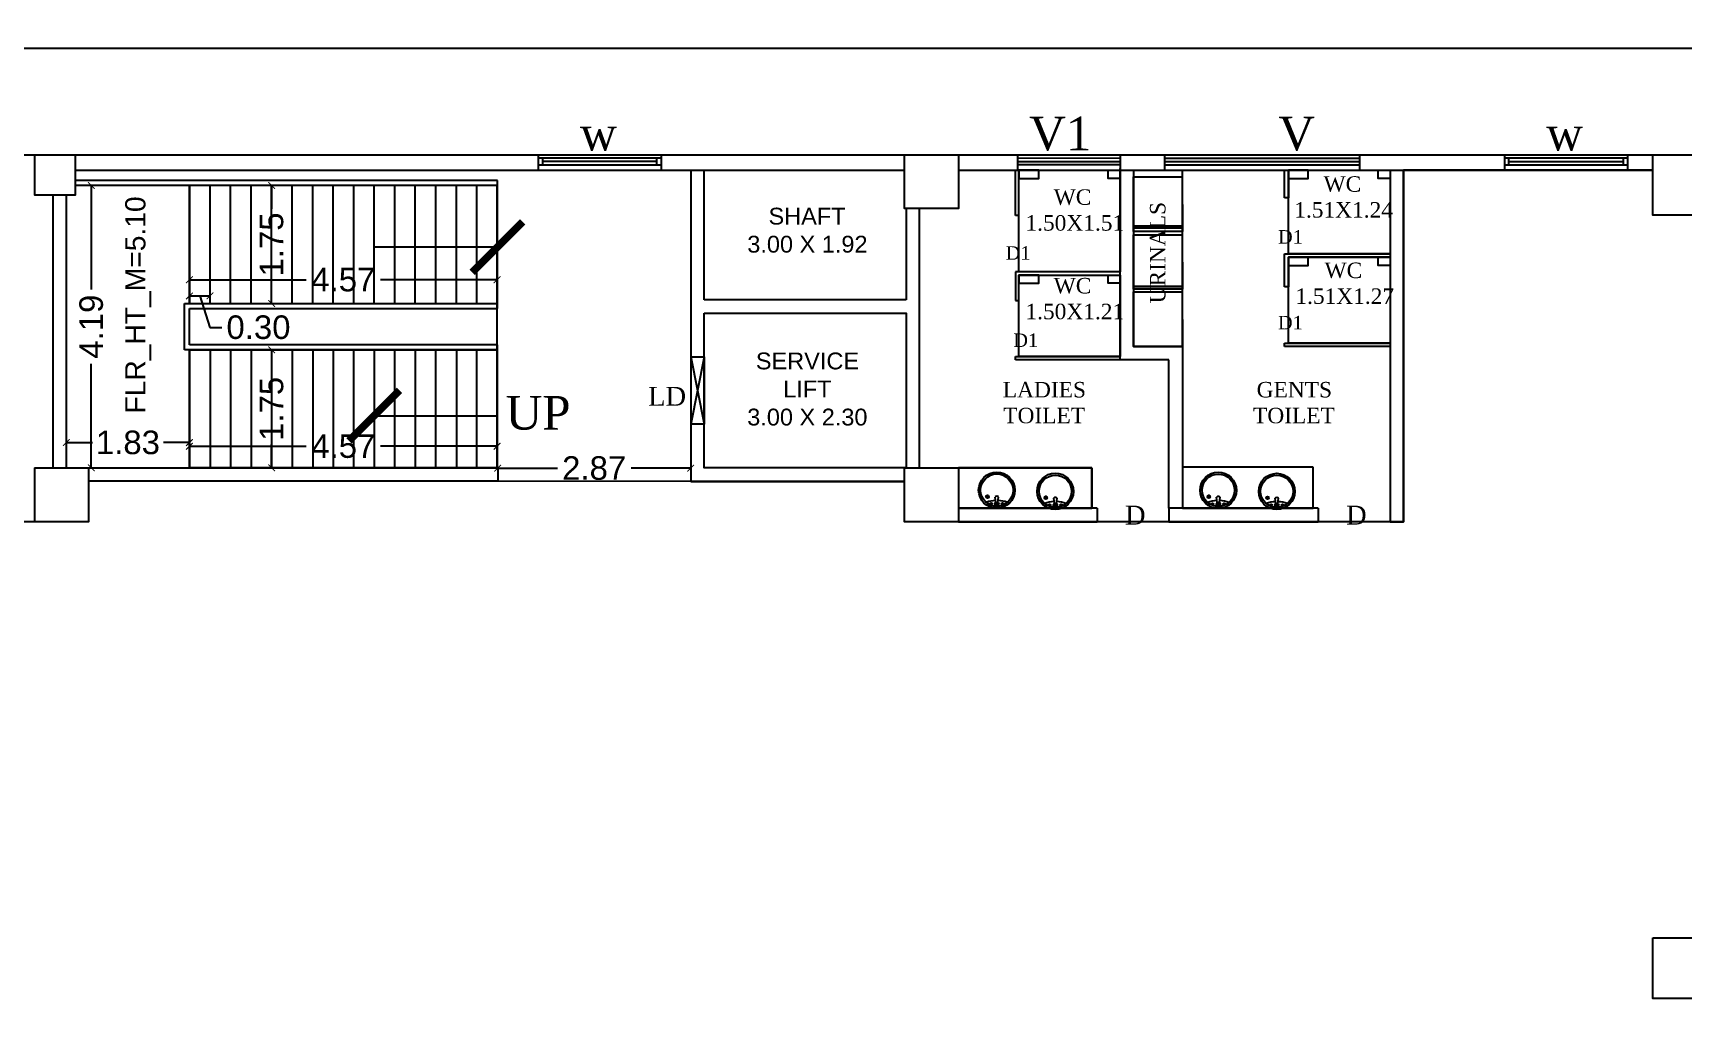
# Model space of a CAD drawing. Header units: metres. Extents: x 3229 to 14086, y -2906 to 1156.
# Drawn here: x 13756.39 to 13780.9, y -2705.82 to -2691.23 of the extents above; entities that cross this region are included whole.
import ezdxf

# ---------------------------------------------------------------- set-up
doc = ezdxf.new("R2010")
doc.units = ezdxf.units.M
doc.header["$MEASUREMENT"] = 0
for name, color, linetype in [('BLK_1_FLR_1_BATH', 1, 'Continuous'), ('BLK_1_FLR_1_BLT_UP_AREA', 18, 'Continuous'), ('BLK_1_FLR_1_CARPET_AREA', 18, 'Continuous'), ('BLK_1_FLR_1_EXIT_WIDTH_STAIR', 1, 'Continuous'), ('BLK_1_FLR_1_FIRESTAIR_1', 1, 'Continuous'), ('BLK_1_FLR_1_FIRESTAIR_1_FLIGHT_1', 7, 'Continuous'), ('BLK_1_FLR_1_FIRESTAIR_1_LANDING_1', 7, 'Continuous'), ('BLK_1_FLR_1_LIFT_8', 30, 'Continuous'), ('BLK_1_FLR_1_URINAL', 235, 'Continuous'), ('BLK_1_FLR_1_WASH', 55, 'Continuous')]:
    doc.layers.add(name, color=color, linetype=linetype)
doc.styles.add('arial', font='arial.ttf', dxfattribs={"height": 0.35})
doc.styles.get("Standard").update_dxf_attribs({"font": 'arial.ttf'})
doc.styles.add('TIMES NEW ROMAN', font='times.ttf')
doc.dimstyles.get("Standard").update_dxf_attribs({"dimtxt": 0.3, "dimasz": 0.2, "dimexe": 0.1, "dimexo": 0.3, "dimgap": 0.09, "dimtad": 1, "dimzin": 0, "dimdsep": 46, "dimtxsty": 'Standard', "dimblk": 'ARCHTICK', "dimcen": 0.09, "dimdle": 0.1, "dimadec": 0, "dimazin": 0, "dimtfac": 1, "dimtofl": 0, "dimtmove": 2, "dimatfit": 0, "dimldrblk": 'ARCHTICK', "dimfxl": 0, "dimtolj": 1, "dimtzin": 0, "dimarcsym": 0})
doc.dimstyles.new('Standard3', dxfattribs={"dimtxt": 0.35, "dimasz": 0.1, "dimexe": 0.18, "dimexo": 0.0625, "dimgap": 0.09, "dimtad": 0, "dimzin": 0, "dimdsep": 46, "dimtxsty": 'arial', "dimblk": 'ARCHTICK', "dimcen": 0.09, "dimse1": 1, "dimse2": 1, "dimadec": 0, "dimazin": 0, "dimtfac": 1, "dimtofl": 0, "dimtmove": 1, "dimatfit": 3, "dimfxl": 0, "dimtolj": 1, "dimtzin": 0, "dimarcsym": 0})

# ---------------------------------------------------------------- blocks, each defined once
blk = doc.blocks.new('_ArchTick')
at = {"color": 0, "linetype": 'ByBlock', "const_width": 0.15}
blk.add_lwpolyline([(-0.5, -0.5), (0.5, 0.5)], dxfattribs=at)
blk = doc.blocks.new('*D10')
at = {"color": 0, "lineweight": -2}
for p, q in [((13640.411, -2691.461), (13721.342, -2691.461)), ((13803.872, -2691.461), (13722.942, -2691.461))]:
    blk.add_line(p, q, dxfattribs=at)
at = {"layer": 'DefPoints', "color": 0}
for p in [(13803.872, -2691.461), (13640.411, -2693.04), (13803.872, -2693.04)]:
    blk.add_point(p, dxfattribs=at)
at = {"color": 0, "lineweight": -2, "xscale": 0.4, "yscale": 0.4, "zscale": 0.4, "rotation": 180}
blk.add_blockref('_ArchTick', (13640.411, -2691.461), dxfattribs=at)
at = {"color": 0, "lineweight": -2, "xscale": 0.4, "yscale": 0.4, "zscale": 0.4}
blk.add_blockref('_ArchTick', (13803.872, -2691.461), dxfattribs=at)
at = {"color": 0, "insert": (13722.142, -2691.461), "char_height": 0.35, "attachment_point": 5, "style": 'arial'}
blk.add_mtext('\\A1;163.46', dxfattribs=at)
blk = doc.blocks.new('*D17')
at = {"color": 0, "lineweight": -2}
for p, q in [((13758.718, -2695.137), (13759.023, -2695.137)), ((13758.871, -2695.137), (13759.019, -2695.604)), ((13759.019, -2695.604), (13759.199, -2695.604))]:
    blk.add_line(p, q, dxfattribs=at)
at = {"layer": 'DefPoints', "color": 0}
for p in [(13759.023, -2695.137), (13758.718, -2695.938), (13759.023, -2695.938)]:
    blk.add_point(p, dxfattribs=at)
at = {"color": 0, "lineweight": -2, "xscale": 0.1, "yscale": 0.1, "zscale": 0.1}
for p, rotation in [((13758.718, -2695.137), 179.996489194572), ((13759.023, -2695.137), 359.9964891945721)]:
    blk.add_blockref('_ArchTick', p, dxfattribs=dict(at, rotation=rotation))
at = {"color": 0, "insert": (13759.743, -2695.604), "char_height": 0.35, "attachment_point": 5, "rotation": 359.9965, "style": 'arial'}
blk.add_mtext('\\A1;0.30', dxfattribs=at)
blk = doc.blocks.new('*D106')
at = {"layer": 'BLK_1_FLR_1_FIRESTAIR_1_FLIGHT_1', "color": 0, "lineweight": -2}
for p, q in [((13759.938, -2695.938), (13759.938, -2696.286)), ((13759.938, -2697.691), (13759.938, -2697.344))]:
    blk.add_line(p, q, dxfattribs=at)
at = {"layer": 'DefPoints', "color": 0}
for p in [(13759.938, -2695.938), (13759.938, -2695.938), (13759.938, -2697.691)]:
    blk.add_point(p, dxfattribs=at)
at = {"layer": 'BLK_1_FLR_1_FIRESTAIR_1_FLIGHT_1', "color": 0, "lineweight": -2, "xscale": 0.1, "yscale": 0.1, "zscale": 0.1}
for p, rotation in [((13759.938, -2695.938), 89.99648919452545), ((13759.938, -2697.691), 269.9964891945255)]:
    blk.add_blockref('_ArchTick', p, dxfattribs=dict(at, rotation=rotation))
at = {"layer": 'BLK_1_FLR_1_FIRESTAIR_1_FLIGHT_1', "color": 0, "insert": (13759.938, -2696.815), "char_height": 0.35, "attachment_point": 5, "rotation": 89.9965, "style": 'arial'}
blk.add_mtext('\\A1;1.75', dxfattribs=at)
blk = doc.blocks.new('*D107')
at = {"layer": 'BLK_1_FLR_1_FIRESTAIR_1_FLIGHT_1', "color": 0, "lineweight": -2}
for p, q in [((13759.938, -2693.497), (13759.938, -2693.844)), ((13759.938, -2695.25), (13759.938, -2694.903))]:
    blk.add_line(p, q, dxfattribs=at)
at = {"layer": 'DefPoints', "color": 0}
for p in [(13759.938, -2693.497), (13759.938, -2693.497), (13759.938, -2695.25)]:
    blk.add_point(p, dxfattribs=at)
at = {"layer": 'BLK_1_FLR_1_FIRESTAIR_1_FLIGHT_1', "color": 0, "lineweight": -2, "xscale": 0.1, "yscale": 0.1, "zscale": 0.1}
for p, rotation in [((13759.938, -2693.497), 90), ((13759.938, -2695.25), 270)]:
    blk.add_blockref('_ArchTick', p, dxfattribs=dict(at, rotation=rotation))
at = {"layer": 'BLK_1_FLR_1_FIRESTAIR_1_FLIGHT_1', "color": 0, "insert": (13759.938, -2694.373), "char_height": 0.35, "attachment_point": 5, "rotation": 90, "style": 'arial'}
blk.add_mtext('\\A1;1.75', dxfattribs=at)
blk = doc.blocks.new('*D108')
at = {"layer": 'BLK_1_FLR_1_FIRESTAIR_1_FLIGHT_1', "color": 0, "lineweight": -2}
for p, q in [((13758.718, -2694.897), (13760.451, -2694.897)), ((13763.287, -2694.897), (13761.554, -2694.897))]:
    blk.add_line(p, q, dxfattribs=at)
at = {"layer": 'DefPoints', "color": 0}
for p in [(13763.287, -2694.897), (13758.718, -2695.25), (13763.287, -2695.25)]:
    blk.add_point(p, dxfattribs=at)
at = {"layer": 'BLK_1_FLR_1_FIRESTAIR_1_FLIGHT_1', "color": 0, "lineweight": -2, "xscale": 0.1, "yscale": 0.1, "zscale": 0.1, "rotation": 180}
blk.add_blockref('_ArchTick', (13758.718, -2694.897), dxfattribs=at)
at = {"layer": 'BLK_1_FLR_1_FIRESTAIR_1_FLIGHT_1', "color": 0, "lineweight": -2, "xscale": 0.1, "yscale": 0.1, "zscale": 0.1}
blk.add_blockref('_ArchTick', (13763.287, -2694.897), dxfattribs=at)
at = {"layer": 'BLK_1_FLR_1_FIRESTAIR_1_FLIGHT_1', "color": 0, "insert": (13761.003, -2694.897), "char_height": 0.35, "attachment_point": 5, "style": 'arial'}
blk.add_mtext('\\A1;4.57', dxfattribs=at)
blk = doc.blocks.new('*D109')
at = {"layer": 'BLK_1_FLR_1_FIRESTAIR_1_FLIGHT_1', "color": 0, "lineweight": -2}
for p, q in [((13758.718, -2697.37), (13760.451, -2697.37)), ((13763.287, -2697.37), (13761.554, -2697.37))]:
    blk.add_line(p, q, dxfattribs=at)
at = {"layer": 'DefPoints', "color": 0}
for p in [(13758.718, -2697.37), (13758.718, -2697.691), (13763.287, -2697.691)]:
    blk.add_point(p, dxfattribs=at)
at = {"layer": 'BLK_1_FLR_1_FIRESTAIR_1_FLIGHT_1', "color": 0, "lineweight": -2, "xscale": 0.1, "yscale": 0.1, "zscale": 0.1, "rotation": 180}
blk.add_blockref('_ArchTick', (13758.718, -2697.37), dxfattribs=at)
at = {"layer": 'BLK_1_FLR_1_FIRESTAIR_1_FLIGHT_1', "color": 0, "lineweight": -2, "xscale": 0.1, "yscale": 0.1, "zscale": 0.1}
blk.add_blockref('_ArchTick', (13763.287, -2697.37), dxfattribs=at)
at = {"layer": 'BLK_1_FLR_1_FIRESTAIR_1_FLIGHT_1', "color": 0, "insert": (13761.003, -2697.37), "char_height": 0.35, "attachment_point": 5, "style": 'arial'}
blk.add_mtext('\\A1;4.57', dxfattribs=at)
blk = doc.blocks.new('*D135')
at = {"layer": 'BLK_1_FLR_1_FIRESTAIR_1_LANDING_1', "color": 0, "lineweight": -2}
for p, q in [((13756.889, -2697.315), (13757.276, -2697.315)), ((13758.718, -2697.315), (13758.332, -2697.315))]:
    blk.add_line(p, q, dxfattribs=at)
at = {"layer": 'DefPoints', "color": 0}
for p in [(13756.889, -2697.315), (13756.889, -2697.691), (13758.718, -2697.691)]:
    blk.add_point(p, dxfattribs=at)
at = {"layer": 'BLK_1_FLR_1_FIRESTAIR_1_LANDING_1', "color": 0, "lineweight": -2, "xscale": 0.1, "yscale": 0.1, "zscale": 0.1}
for p, rotation in [((13756.889, -2697.315), 180.0016615657694), ((13758.718, -2697.315), 0.001661565769373)]:
    blk.add_blockref('_ArchTick', p, dxfattribs=dict(at, rotation=rotation))
at = {"layer": 'BLK_1_FLR_1_FIRESTAIR_1_LANDING_1', "color": 0, "insert": (13757.804, -2697.315), "char_height": 0.35, "attachment_point": 5, "rotation": 0.0017, "style": 'arial'}
blk.add_mtext('\\A1;1.83', dxfattribs=at)
blk = doc.blocks.new('*D136')
at = {"layer": 'BLK_1_FLR_1_FIRESTAIR_1_LANDING_1', "color": 0, "lineweight": -2}
for p, q in [((13757.26, -2693.497), (13757.26, -2695.042)), ((13757.26, -2697.691), (13757.26, -2696.146))]:
    blk.add_line(p, q, dxfattribs=at)
at = {"layer": 'DefPoints', "color": 0}
for p in [(13757.26, -2693.497), (13758.718, -2693.497), (13758.718, -2697.691)]:
    blk.add_point(p, dxfattribs=at)
at = {"layer": 'BLK_1_FLR_1_FIRESTAIR_1_LANDING_1', "color": 0, "lineweight": -2, "xscale": 0.1, "yscale": 0.1, "zscale": 0.1}
for p, rotation in [((13757.26, -2693.497), 89.99853146221523), ((13757.26, -2697.691), 269.9985314622152)]:
    blk.add_blockref('_ArchTick', p, dxfattribs=dict(at, rotation=rotation))
at = {"layer": 'BLK_1_FLR_1_FIRESTAIR_1_LANDING_1', "color": 0, "insert": (13757.26, -2695.594), "char_height": 0.35, "attachment_point": 5, "rotation": 89.9985, "style": 'arial'}
blk.add_mtext('\\A1;4.19', dxfattribs=at)
blk = doc.blocks.new('*D151')
at = {"layer": 'BLK_1_FLR_1_EXIT_WIDTH_STAIR', "color": 0, "lineweight": -2}
for p, q in [((13763.296, -2697.696), (13764.182, -2697.696)), ((13766.163, -2697.696), (13765.277, -2697.696))]:
    blk.add_line(p, q, dxfattribs=at)
at = {"layer": 'DefPoints', "color": 0}
for p in [(13766.163, -2697.696), (13763.296, -2697.891), (13766.163, -2697.892)]:
    blk.add_point(p, dxfattribs=at)
at = {"layer": 'BLK_1_FLR_1_EXIT_WIDTH_STAIR', "color": 0, "lineweight": -2, "xscale": 0.1, "yscale": 0.1, "zscale": 0.1}
for p, rotation in [((13763.296, -2697.696), 179.9981886427358), ((13766.163, -2697.696), 359.9981886427358)]:
    blk.add_blockref('_ArchTick', p, dxfattribs=dict(at, rotation=rotation))
at = {"layer": 'BLK_1_FLR_1_EXIT_WIDTH_STAIR', "color": 0, "insert": (13764.729, -2697.696), "char_height": 0.35, "attachment_point": 5, "rotation": 359.9982, "style": 'arial'}
blk.add_mtext('\\A1;2.87', dxfattribs=at)

msp = doc.modelspace()

# ---------------------------------------------------------------- linework, layer by layer
at = {"color": 0, "ltscale": 0.2}
for p, q in [((13763.897, -2693.04), (13763.897, -2693.27)), ((13765.726, -2693.09), (13763.897, -2693.09)), ((13763.96, -2693.09), (13763.96, -2693.191)), ((13765.662, -2693.191), (13765.662, -2693.09)), ((13765.726, -2693.04), (13765.726, -2693.27)), ((13766.163, -2693.039), (13766.163, -2693.04)), ((13766.363, -2693.04), (13766.363, -2693.039)), ((13771.018, -2693.04), (13771.018, -2693.27)), ((13771.018, -2693.088), (13772.543, -2693.089)), ((13772.541, -2693.04), (13772.541, -2693.27)), ((13773.198, -2693.04), (13773.198, -2693.27)), ((13773.198, -2693.09), (13776.095, -2693.089)), ((13776.095, -2693.04), (13776.095, -2693.27)), ((13778.248, -2693.04), (13778.248, -2693.27)), ((13780.077, -2693.089), (13778.248, -2693.089)), ((13778.312, -2693.089), (13778.312, -2693.191)), ((13780.013, -2693.089), (13780.013, -2693.191)), ((13780.077, -2693.04), (13780.077, -2693.27)), ((13763.897, -2693.191), (13765.726, -2693.191)), ((13765.662, -2693.14), (13763.96, -2693.14)), ((13766.163, -2693.27), (13766.163, -2696.042)), ((13766.363, -2695.193), (13766.363, -2693.27)), ((13770.989, -2693.942), (13770.988, -2693.27)), ((13771.018, -2693.139), (13772.541, -2693.141)), ((13772.543, -2693.191), (13771.018, -2693.191)), ((13771.039, -2693.942), (13771.039, -2693.27)), ((13772.541, -2696.086), (13772.541, -2693.242)), ((13772.741, -2693.27), (13772.741, -2695.886)), ((13773.198, -2693.14), (13776.095, -2693.14)), ((13773.198, -2693.191), (13776.095, -2693.191)), ((13773.467, -2695.886), (13773.467, -2693.27)), ((13774.984, -2693.679), (13774.984, -2693.27)), ((13775.042, -2693.27), (13775.042, -2693.679)), ((13776.551, -2693.27), (13776.551, -2698.491)), ((13776.751, -2698.491), (13776.751, -2693.27)), ((13778.248, -2693.191), (13780.077, -2693.191)), ((13778.312, -2693.14), (13780.013, -2693.14)), ((13763.287, -2693.497), (13757.019, -2693.497)), ((13763.291, -2693.421), (13757.039, -2693.421)), ((13758.718, -2695.25), (13758.718, -2693.497)), ((13759.023, -2695.25), (13759.023, -2693.497)), ((13759.328, -2695.25), (13759.328, -2693.497)), ((13759.633, -2695.25), (13759.633, -2693.497)), ((13759.938, -2695.25), (13759.938, -2693.497)), ((13760.243, -2695.25), (13760.243, -2693.497)), ((13760.548, -2695.25), (13760.548, -2693.497)), ((13760.852, -2695.25), (13760.852, -2693.497)), ((13761.157, -2695.25), (13761.157, -2693.497)), ((13761.462, -2695.25), (13761.462, -2693.497)), ((13761.767, -2695.25), (13761.767, -2693.497)), ((13762.072, -2695.25), (13762.072, -2693.497)), ((13762.377, -2695.25), (13762.377, -2693.497)), ((13762.682, -2695.25), (13762.682, -2693.497)), ((13762.987, -2695.25), (13762.987, -2693.497)), ((13763.291, -2695.326), (13763.291, -2693.421)), ((13756.689, -2693.639), (13756.689, -2697.691)), ((13756.889, -2693.639), (13756.889, -2697.691)), ((13769.362, -2693.84), (13769.362, -2695.193)), ((13769.562, -2697.691), (13769.562, -2693.839)), ((13775.042, -2693.679), (13774.984, -2693.679)), ((13771.039, -2693.942), (13770.989, -2693.942)), ((13772.741, -2694.095), (13773.467, -2694.095)), ((13773.467, -2694.095), (13773.467, -2694.133)), ((13773.467, -2694.133), (13772.741, -2694.133)), ((13774.984, -2695.003), (13774.984, -2694.513)), ((13774.984, -2694.513), (13776.552, -2694.513)), ((13776.551, -2694.563), (13775.042, -2694.563)), ((13775.042, -2694.563), (13775.042, -2695.003)), ((13772.541, -2694.777), (13770.989, -2694.777)), ((13770.989, -2694.777), (13770.989, -2695.203)), ((13771.039, -2695.203), (13771.039, -2694.827)), ((13771.039, -2694.827), (13772.541, -2694.827)), ((13772.741, -2694.993), (13773.467, -2694.993)), ((13773.467, -2695.032), (13772.741, -2695.032)), ((13773.467, -2694.993), (13773.467, -2695.032)), ((13775.042, -2695.003), (13774.984, -2695.003)), ((13758.642, -2695.938), (13758.642, -2695.25)), ((13758.642, -2695.25), (13763.287, -2695.25)), ((13758.718, -2695.862), (13758.718, -2695.326)), ((13758.718, -2695.326), (13763.291, -2695.326)), ((13769.362, -2695.193), (13766.363, -2695.193)), ((13770.989, -2695.203), (13771.039, -2695.203)), ((13766.363, -2696.042), (13766.363, -2695.393)), ((13766.363, -2695.393), (13769.362, -2695.393)), ((13769.362, -2695.393), (13769.362, -2697.691)), ((13763.291, -2695.938), (13758.642, -2695.938)), ((13763.291, -2695.862), (13758.718, -2695.862)), ((13758.718, -2695.938), (13758.718, -2697.691)), ((13759.023, -2695.938), (13759.023, -2697.691)), ((13759.328, -2695.938), (13759.328, -2697.691)), ((13763.291, -2697.692), (13763.291, -2695.862)), ((13766.163, -2696.042), (13766.363, -2696.042)), ((13770.989, -2696.086), (13770.989, -2696.037)), ((13770.989, -2696.037), (13772.541, -2696.037)), ((13772.741, -2695.886), (13773.467, -2695.886)), ((13773.467, -2695.886), (13773.466, -2698.291)), ((13774.984, -2695.886), (13774.984, -2695.837)), ((13774.984, -2695.837), (13776.551, -2695.837)), ((13776.551, -2695.886), (13774.984, -2695.886)), ((13772.541, -2696.086), (13770.989, -2696.086)), ((13773.267, -2696.086), (13772.541, -2696.086)), ((13773.267, -2698.291), (13773.267, -2696.086)), ((13766.163, -2697.042), (13766.163, -2697.892)), ((13766.363, -2697.042), (13766.163, -2697.042)), ((13766.363, -2697.692), (13766.363, -2697.042)), ((13757.219, -2697.691), (13763.296, -2697.691)), ((13763.296, -2697.691), (13763.296, -2697.891)), ((13769.362, -2697.691), (13766.363, -2697.692)), ((13770.139, -2697.691), (13772.12, -2697.691)), ((13772.12, -2697.691), (13772.12, -2698.291)), ((13775.409, -2697.681), (13773.467, -2697.681)), ((13775.409, -2698.291), (13775.409, -2697.681)), ((13763.296, -2697.891), (13757.219, -2697.891)), ((13766.163, -2697.892), (13769.339, -2697.892)), ((13770.548, -2698.119), (13770.592, -2698.119)), ((13770.57, -2698.098), (13770.57, -2698.141)), ((13770.62, -2698.226), (13770.611, -2698.221)), ((13770.62, -2698.231), (13770.611, -2698.236)), ((13770.624, -2698.223), (13770.624, -2698.213)), ((13770.624, -2698.233), (13770.624, -2698.243)), ((13770.629, -2698.226), (13770.638, -2698.221)), ((13770.629, -2698.231), (13770.638, -2698.236)), ((13770.695, -2698.204), (13770.684, -2698.124)), ((13770.725, -2698.204), (13770.736, -2698.124)), ((13770.791, -2698.226), (13770.782, -2698.221)), ((13770.791, -2698.231), (13770.782, -2698.236)), ((13770.795, -2698.223), (13770.795, -2698.213)), ((13770.795, -2698.233), (13770.795, -2698.243)), ((13770.8, -2698.226), (13770.809, -2698.221)), ((13770.8, -2698.231), (13770.809, -2698.236)), ((13771.418, -2698.135), (13771.461, -2698.135)), ((13771.439, -2698.114), (13771.439, -2698.157)), ((13771.489, -2698.242), (13771.48, -2698.237)), ((13771.489, -2698.247), (13771.48, -2698.252)), ((13771.494, -2698.239), (13771.494, -2698.229)), ((13771.494, -2698.249), (13771.494, -2698.259)), ((13771.498, -2698.242), (13771.507, -2698.237)), ((13771.498, -2698.247), (13771.507, -2698.252)), ((13771.564, -2698.22), (13771.554, -2698.14)), ((13771.595, -2698.22), (13771.605, -2698.14)), ((13771.66, -2698.242), (13771.652, -2698.237)), ((13771.66, -2698.247), (13771.652, -2698.252)), ((13771.665, -2698.239), (13771.665, -2698.229)), ((13771.665, -2698.249), (13771.665, -2698.259)), ((13771.669, -2698.242), (13771.678, -2698.237)), ((13771.669, -2698.247), (13771.678, -2698.252)), ((13773.838, -2698.12), (13773.881, -2698.12)), ((13773.86, -2698.099), (13773.86, -2698.142)), ((13773.909, -2698.227), (13773.901, -2698.222)), ((13773.909, -2698.232), (13773.901, -2698.237)), ((13773.914, -2698.224), (13773.914, -2698.214)), ((13773.914, -2698.234), (13773.914, -2698.244)), ((13773.919, -2698.227), (13773.927, -2698.222)), ((13773.919, -2698.232), (13773.927, -2698.237)), ((13773.984, -2698.205), (13773.974, -2698.125)), ((13774.015, -2698.205), (13774.025, -2698.125)), ((13774.08, -2698.227), (13774.072, -2698.222)), ((13774.08, -2698.232), (13774.072, -2698.237)), ((13774.085, -2698.224), (13774.085, -2698.214)), ((13774.085, -2698.234), (13774.085, -2698.244)), ((13774.09, -2698.227), (13774.098, -2698.222)), ((13774.09, -2698.232), (13774.098, -2698.237)), ((13774.708, -2698.136), (13774.751, -2698.136)), ((13774.729, -2698.115), (13774.729, -2698.158)), ((13774.779, -2698.243), (13774.77, -2698.238)), ((13774.779, -2698.248), (13774.77, -2698.253)), ((13774.783, -2698.24), (13774.783, -2698.23)), ((13774.783, -2698.251), (13774.783, -2698.261)), ((13774.788, -2698.243), (13774.797, -2698.238)), ((13774.788, -2698.248), (13774.797, -2698.253)), ((13774.854, -2698.221), (13774.843, -2698.141)), ((13774.884, -2698.221), (13774.895, -2698.141)), ((13774.95, -2698.243), (13774.941, -2698.238)), ((13774.95, -2698.248), (13774.941, -2698.253)), ((13774.954, -2698.24), (13774.954, -2698.23)), ((13774.954, -2698.251), (13774.954, -2698.261)), ((13774.959, -2698.243), (13774.968, -2698.238)), ((13774.959, -2698.248), (13774.968, -2698.253)), ((13772.2, -2698.291), (13770.139, -2698.291)), ((13770.139, -2698.491), (13772.2, -2698.491)), ((13775.484, -2698.291), (13773.267, -2698.291)), ((13773.267, -2698.491), (13775.484, -2698.491)), ((13776.551, -2698.491), (13776.751, -2698.491))]:
    msp.add_line(p, q, dxfattribs=at)
at = {"color": 0}
for p, q in [((13766.363, -2696.042), (13766.163, -2697.042)), ((13766.163, -2696.042), (13766.163, -2697.042)), ((13766.163, -2696.042), (13766.363, -2697.042)), ((13766.363, -2696.042), (13766.363, -2697.042)), ((13772.2, -2698.291), (13772.2, -2698.491)), ((13773.267, -2698.291), (13773.267, -2698.491)), ((13775.484, -2698.291), (13775.484, -2698.491))]:
    msp.add_line(p, q, dxfattribs=at)
msp.add_lwpolyline([(13639.802, -2717.966), (13639.801, -2704.048), (13640.411, -2704.048), (13640.411, -2693.04), (13803.872, -2693.04), (13803.872, -2704.051), (13804.482, -2704.051), (13804.482, -2717.966), (13639.802, -2717.966)])
at = {"color": 0, "ltscale": 0.2}
for points in [[(13756.419, -2693.04), (13757.019, -2693.04), (13757.019, -2693.64), (13756.419, -2693.64), (13756.419, -2693.04)], [(13757.019, -2693.04), (13769.339, -2693.04)], [(13769.338, -2693.04), (13770.139, -2693.04), (13770.139, -2693.84), (13769.339, -2693.84), (13769.339, -2693.04)], [(13770.139, -2693.04), (13780.451, -2693.04)], [(13757.019, -2693.27), (13769.339, -2693.27)], [(13770.139, -2693.27), (13780.451, -2693.27)], [(13756.418, -2697.691), (13757.219, -2697.691), (13757.219, -2698.491), (13756.419, -2698.491), (13756.419, -2697.691)], [(13769.338, -2697.691), (13770.139, -2697.691), (13770.139, -2698.491), (13769.339, -2698.491), (13769.339, -2697.691)]]:
    msp.add_lwpolyline(points, dxfattribs=at)
for points in [[(13780.451, -2693.04), (13781.351, -2693.04), (13781.351, -2693.94), (13780.451, -2693.94)], [(13780.451, -2704.673), (13781.351, -2704.673), (13781.351, -2705.573), (13780.451, -2705.573)]]:
    msp.add_lwpolyline(points, close=True, dxfattribs=at)
for centre, radius in [((13770.709, -2698.024), 0.269), ((13770.71, -2698.023), 0.241), ((13771.578, -2698.04), 0.269), ((13773.999, -2698.025), 0.269), ((13774, -2698.024), 0.241), ((13774.868, -2698.041), 0.269), ((13771.579, -2698.039), 0.241), ((13774.869, -2698.04), 0.241), ((13770.57, -2698.119), 0.0215), ((13770.624, -2698.228), 0.0153), ((13770.624, -2698.228), 0.00528), ((13770.71, -2698.228), 0.0283), ((13770.71, -2698.228), 0.0229), ((13770.71, -2698.228), 0.0153), ((13770.795, -2698.228), 0.0153), ((13770.795, -2698.228), 0.00528), ((13771.439, -2698.135), 0.0215), ((13771.494, -2698.244), 0.0153), ((13771.494, -2698.244), 0.00528), ((13771.579, -2698.244), 0.0283), ((13771.579, -2698.244), 0.0229), ((13771.579, -2698.244), 0.0153), ((13771.665, -2698.244), 0.0153), ((13771.665, -2698.244), 0.00528), ((13773.86, -2698.12), 0.0215), ((13773.914, -2698.229), 0.0153), ((13773.914, -2698.229), 0.00528), ((13774, -2698.229), 0.0283), ((13774, -2698.229), 0.0229), ((13774, -2698.229), 0.0153), ((13774.085, -2698.229), 0.0153), ((13774.085, -2698.229), 0.00528), ((13774.729, -2698.136), 0.0215), ((13774.783, -2698.245), 0.0153), ((13774.783, -2698.245), 0.00528), ((13774.869, -2698.245), 0.0283), ((13774.869, -2698.245), 0.0229), ((13774.869, -2698.245), 0.0153), ((13774.954, -2698.245), 0.0153), ((13774.954, -2698.245), 0.00528)]:
    msp.add_circle(centre, radius, dxfattribs=at)
for centre, radius, start, end in [((13770.71, -2698.655), 0.479, 92.2641, 109.5424), ((13770.71, -2698.15), 0.0368, 45.6485, 134.3515), ((13770.71, -2698.655), 0.479, 70.4576, 87.7358), ((13771.579, -2698.671), 0.479, 92.2641, 109.5424), ((13771.579, -2698.166), 0.0368, 45.6485, 134.3515), ((13771.579, -2698.671), 0.479, 70.4576, 87.7358), ((13774, -2698.656), 0.479, 92.2641, 109.5424), ((13774, -2698.151), 0.0368, 45.6485, 134.3515), ((13774, -2698.656), 0.479, 70.4576, 87.7358), ((13774.869, -2698.672), 0.479, 92.2641, 109.5424), ((13774.869, -2698.168), 0.0368, 45.6485, 134.3515), ((13774.869, -2698.672), 0.479, 70.4576, 87.7358)]:
    msp.add_arc(centre, radius, start, end, dxfattribs=at)
at = {"layer": 'BLK_1_FLR_1_BATH', "color": 2}
for points in [[(13771.039, -2693.27), (13772.541, -2693.27), (13772.541, -2694.777), (13771.039, -2694.777)], [(13772.541, -2696.037), (13771.039, -2696.037), (13771.039, -2694.827), (13772.541, -2694.827)]]:
    msp.add_lwpolyline(points, close=True, dxfattribs=at)
at = {"layer": 'BLK_1_FLR_1_BATH'}
for points in [[(13776.551, -2694.513), (13775.042, -2694.513), (13775.042, -2693.27), (13776.551, -2693.27)], [(13775.042, -2694.563), (13776.551, -2694.563), (13776.551, -2695.837), (13775.042, -2695.837)]]:
    msp.add_lwpolyline(points, close=True, dxfattribs=at)
at = {"layer": 'BLK_1_FLR_1_BLT_UP_AREA', "color": 18}
msp.add_lwpolyline([(13639.802, -2717.966), (13639.801, -2704.048), (13640.411, -2704.048), (13640.411, -2693.04), (13803.872, -2693.04), (13803.872, -2704.051), (13804.482, -2704.051), (13804.482, -2717.966), (13639.802, -2717.966)], dxfattribs=at)
at = {"layer": 'BLK_1_FLR_1_CARPET_AREA', "color": 18}
msp.add_lwpolyline([(13781.351, -2693.94), (13780.451, -2693.94), (13780.451, -2693.27), (13776.751, -2693.27), (13776.751, -2698.491), (13769.339, -2698.491), (13769.339, -2697.892), (13757.219, -2697.891), (13757.219, -2698.491), (13749.739, -2698.491)], dxfattribs=at)
at = {"layer": 'BLK_1_FLR_1_FIRESTAIR_1'}
msp.add_lwpolyline([(13763.287, -2693.497), (13757.019, -2693.497), (13757.019, -2693.64), (13756.889, -2693.639), (13756.889, -2697.691), (13763.287, -2697.691)], close=True, dxfattribs=at)
at = {"layer": 'BLK_1_FLR_1_FIRESTAIR_1_FLIGHT_1', "color": 0, "ltscale": 0.2}
for p, q in [((13759.633, -2695.938), (13759.633, -2697.691)), ((13759.938, -2695.938), (13759.938, -2697.691)), ((13760.243, -2695.938), (13760.243, -2697.692)), ((13760.548, -2695.938), (13760.548, -2697.692)), ((13760.852, -2695.938), (13760.852, -2697.691)), ((13761.157, -2697.691), (13761.157, -2695.938)), ((13761.462, -2695.938), (13761.462, -2697.692)), ((13761.767, -2697.692), (13761.767, -2695.938)), ((13762.072, -2695.938), (13762.072, -2697.691)), ((13762.377, -2697.691), (13762.377, -2695.938)), ((13762.682, -2695.938), (13762.682, -2697.691)), ((13762.987, -2697.692), (13762.987, -2695.938))]:
    msp.add_line(p, q, dxfattribs=at)
at = {"layer": 'BLK_1_FLR_1_FIRESTAIR_1_FLIGHT_1'}
for points in [[(13763.287, -2693.497), (13758.718, -2693.497), (13758.718, -2695.25), (13763.287, -2695.25)], [(13758.718, -2695.938), (13763.287, -2695.938), (13763.287, -2697.691), (13758.718, -2697.691)]]:
    msp.add_lwpolyline(points, close=True, dxfattribs=at)
at = {"layer": 'BLK_1_FLR_1_LIFT_8'}
msp.add_lwpolyline([(13766.363, -2695.393), (13769.362, -2695.393), (13769.362, -2697.691), (13766.363, -2697.691)], close=True, dxfattribs=at)
at = {"layer": 'BLK_1_FLR_1_URINAL'}
for points in [[(13772.741, -2693.369), (13773.465, -2693.369), (13773.467, -2694.179), (13772.741, -2694.179)], [(13772.741, -2694.228), (13773.465, -2694.228), (13773.467, -2695.038), (13772.741, -2695.038)], [(13772.741, -2695.076), (13773.465, -2695.076), (13773.467, -2695.886), (13772.741, -2695.886)]]:
    msp.add_lwpolyline(points, close=True, dxfattribs=at)
at = {"layer": 'BLK_1_FLR_1_WASH', "color": 60}
for points in [[(13771.039, -2693.394), (13771.332, -2693.394), (13771.332, -2693.27), (13771.039, -2693.27)], [(13775.042, -2693.394), (13775.336, -2693.394), (13775.336, -2693.27), (13775.042, -2693.27)], [(13775.042, -2694.687), (13775.336, -2694.687), (13775.336, -2694.563), (13775.042, -2694.563)], [(13771.039, -2694.95), (13771.332, -2694.95), (13771.332, -2694.827), (13771.039, -2694.827)]]:
    msp.add_lwpolyline(points, close=True, dxfattribs=at)
at = {"layer": 'BLK_1_FLR_1_WASH', "color": 56}
for points in [[(13772.362, -2693.27), (13772.541, -2693.27), (13772.541, -2693.392), (13772.362, -2693.392)], [(13776.372, -2693.27), (13776.551, -2693.27), (13776.551, -2693.392), (13776.372, -2693.392)], [(13776.372, -2694.563), (13776.551, -2694.563), (13776.551, -2694.685), (13776.372, -2694.685)], [(13772.362, -2694.827), (13772.541, -2694.827), (13772.541, -2694.948), (13772.362, -2694.948)]]:
    msp.add_lwpolyline(points, close=True, dxfattribs=at)
at = {"layer": 'BLK_1_FLR_1_WASH'}
for points in [[(13772.12, -2697.691), (13770.139, -2697.691), (13770.139, -2698.291), (13772.12, -2698.291)], [(13775.409, -2697.681), (13773.466, -2697.681), (13773.466, -2698.291), (13775.409, -2698.291)]]:
    msp.add_lwpolyline(points, close=True, dxfattribs=at)

# ---------------------------------------------------------------- texts
at = {"color": 0, "attachment_point": 1, "style": 'TIMES NEW ROMAN'}
for s, insert, char_height in [('{\\W3.695938; }w', (13763.822, -2692.475), 0.5), ('{\\W2.926407; }V1', (13770.638, -2692.475), 0.5), ('{\\W3.70668; }V', (13774.191, -2692.475), 0.5), ('{\\W3.695938; }w', (13778.173, -2692.475), 0.5), ('{\\W5.30327;  }D1', (13774.085, -2694.16), 0.2), ('{\\W5.30327;  }D1', (13770.04, -2694.399), 0.2), ('{\\W5.30327;  }D1', (13774.084, -2695.434), 0.2), ('{\\W5.30327;  }D1', (13770.153, -2695.695), 0.2), ('{\\W6.573453; }LD', (13764.836, -2696.488), 0.28), ('{\\W7.789274; }D', (13771.79, -2698.253), 0.28), ('{\\W7.789274; }D', (13775.074, -2698.253), 0.28)]:
    msp.add_mtext_dynamic_manual_height_columns(s, width=1.88596, gutter_width=15, heights=[0], dxfattribs=dict(at, insert=insert, char_height=char_height))
at = {"color": 0, "attachment_point": 1}
for s, insert, char_height in [('{\\fTimes New Roman|b0|i0|c0|p18;\\W5.1401;  \\W1;WC\\P{\\W5.265547; }1.51X1.24}', (13774.67, -2693.36), 0.23), ('{\\fTimes New Roman|b0|i0|c0|p18;\\W5.1401;  \\W1;WC\\P{\\W5.440351; }1.50X1.51}', (13770.662, -2693.554), 0.23), ('{\\fTimes New Roman|b0|i0|c0|p18;\\W5.1401;  \\W1;WC\\P{\\W5.285078; }1.51X1.27}', (13774.685, -2694.642), 0.23), ('{\\fTimes New Roman|b0|i0|c0|p18;\\W5.1401;  \\W1;WC\\P{\\W5.440351; }1.50X1.21}', (13770.662, -2694.87), 0.23), ('{\\fTimes New Roman|b0|i0|c0|p18;\\W6.44328; \\W1;LADIES \\P{\\W6.519453; }TOILET}', (13770.239, -2696.415), 0.23), ('{\\fTimes New Roman|b0|i0|c0|p18;\\W7.13957; \\W1;GENTS \\P{\\W6.519453; }TOILET}', (13773.949, -2696.415), 0.23), ('{\\fTimes New Roman|b0|i0|c0|p18;\\W3.69125; \\W1;UP}', (13762.716, -2696.623), 0.5)]:
    msp.add_mtext_dynamic_manual_height_columns(s, width=2.27644, gutter_width=35.4, heights=[0], dxfattribs=dict(at, insert=insert, char_height=char_height))
at = {"color": 0, "ltscale": 0.2, "char_height": 0.25, "attachment_point": 1}
for s, insert in [('{\\W3.936067; }SHAFT\\P{\\W0.682991; }3.00 X 1.92', (13766.937, -2693.827)), ('{\\W1.994942; }SERVICE\\P{\\W6.186506; }LIFT\\P{\\W0.674204; }3.00 X 2.30', (13766.937, -2695.978))]:
    msp.add_mtext_dynamic_manual_height_columns(s, width=1.88596, gutter_width=15, heights=[0], dxfattribs=dict(at, insert=insert))
at = {"color": 0, "insert": (13772.984, -2695.669), "char_height": 0.23, "attachment_point": 1, "rotation": 90}
msp.add_mtext_dynamic_manual_height_columns('{\\fTimes New Roman|b0|i0|c0|p18;\\W4.85734; \\W1;URINALS}', width=2.27644, gutter_width=35.4, heights=[0], dxfattribs=at)
at = {"layer": 'BLK_1_FLR_1_FIRESTAIR_1', "insert": (13757.764, -2696.884), "char_height": 0.3, "width": 5.30934, "attachment_point": 1, "rotation": 90}
msp.add_mtext('FLR_HT_M=5.10', dxfattribs=at)

# ---------------------------------------------------------------- dimensions: what is measured, and where the dimension line sits
at = {"color": 0}
dim = msp.add_aligned_dim(p1=(13640.411, -2693.04), p2=(13803.872, -2693.04), distance=1.579, dimstyle='Standard3', override={"dimasz": 0.4}, dxfattribs=at)
dim.commit()
dim.dimension.update_dxf_attribs({"geometry": '*D10', "text_midpoint": (13722.142, -2691.461)})
dim = msp.add_linear_dim(base=(13759.0233, -2695.1372), p1=(13758.7184, -2695.9384), p2=(13759.0233, -2695.9384), angle=359.9965, dimstyle='Standard3', override={"dimfxl": 0.18, "dimfxlon": 1, "dimarcsym": 1}, dxfattribs=at)
dim.commit()
dim.dimension.update_dxf_attribs({"geometry": '*D17', "text_midpoint": (13759.289, -2695.6043), "dimtype": 161})
at = {"layer": 'BLK_1_FLR_1_EXIT_WIDTH_STAIR'}
dim = msp.add_aligned_dim(p1=(13763.296, -2697.891), p2=(13766.163, -2697.892), distance=0.196, dimstyle='Standard3', override={"dimfxl": 0.18, "dimfxlon": 1, "dimarcsym": 1}, dxfattribs=at)
dim.commit()
dim.dimension.update_dxf_attribs({"geometry": '*D151', "text_midpoint": (13764.729, -2697.696)})
at = {"layer": 'BLK_1_FLR_1_FIRESTAIR_1_FLIGHT_1', "color": 2}
for p1, p2, picture, middle in [((13759.938, -2695.25), (13759.938, -2693.497), '*D107', (13759.938, -2694.373)), ((13759.938, -2697.691), (13759.938, -2695.938), '*D106', (13759.938, -2696.815))]:
    dim = msp.add_aligned_dim(p1=p1, p2=p2, distance=0, dimstyle='Standard3', override={"dimfxl": 0.18, "dimfxlon": 1, "dimarcsym": 1}, dxfattribs=at)
    dim.commit()
    dim.dimension.update_dxf_attribs({"geometry": picture, "text_midpoint": middle})
at = {"layer": 'BLK_1_FLR_1_FIRESTAIR_1_FLIGHT_1', "color": 1}
for p1, p2, distance, picture, middle in [((13758.718, -2695.25), (13763.287, -2695.25), 0.353, '*D108', (13761.003, -2694.897)), ((13763.287, -2697.691), (13758.718, -2697.691), -0.321, '*D109', (13761.003, -2697.37))]:
    dim = msp.add_aligned_dim(p1=p1, p2=p2, distance=distance, dimstyle='Standard3', override={"dimfxl": 0.18, "dimfxlon": 1, "dimarcsym": 1}, dxfattribs=at)
    dim.commit()
    dim.dimension.update_dxf_attribs({"geometry": picture, "text_midpoint": middle})
at = {"layer": 'BLK_1_FLR_1_FIRESTAIR_1_LANDING_1', "color": 1}
dim = msp.add_aligned_dim(p1=(13758.718, -2697.691), p2=(13758.718, -2693.497), distance=1.458, dimstyle='Standard3', override={"dimfxl": 0.18, "dimfxlon": 1, "dimarcsym": 1}, dxfattribs=at)
dim.commit()
dim.dimension.update_dxf_attribs({"geometry": '*D136', "text_midpoint": (13757.26, -2695.594)})
at = {"layer": 'BLK_1_FLR_1_FIRESTAIR_1_LANDING_1', "color": 2}
dim = msp.add_aligned_dim(p1=(13758.718, -2697.691), p2=(13756.889, -2697.691), distance=-0.376, dimstyle='Standard3', override={"dimfxl": 0.18, "dimfxlon": 1, "dimarcsym": 1}, dxfattribs=at)
dim.commit()
dim.dimension.update_dxf_attribs({"geometry": '*D135', "text_midpoint": (13757.804, -2697.315)})

# ---------------------------------------------------------------- leaders
at = {"color": 0, "ltscale": 0.2}
for points in [[(13763.291, -2694.411), (13761.462, -2694.411)], [(13761.462, -2696.916), (13763.291, -2696.916)]]:
    msp.add_leader(points, dimstyle='Standard', override={"dimscale": 1, "dimasz": 0.75, "dimtad": 0}, dxfattribs=at)

doc.saveas('drawing.dxf')
